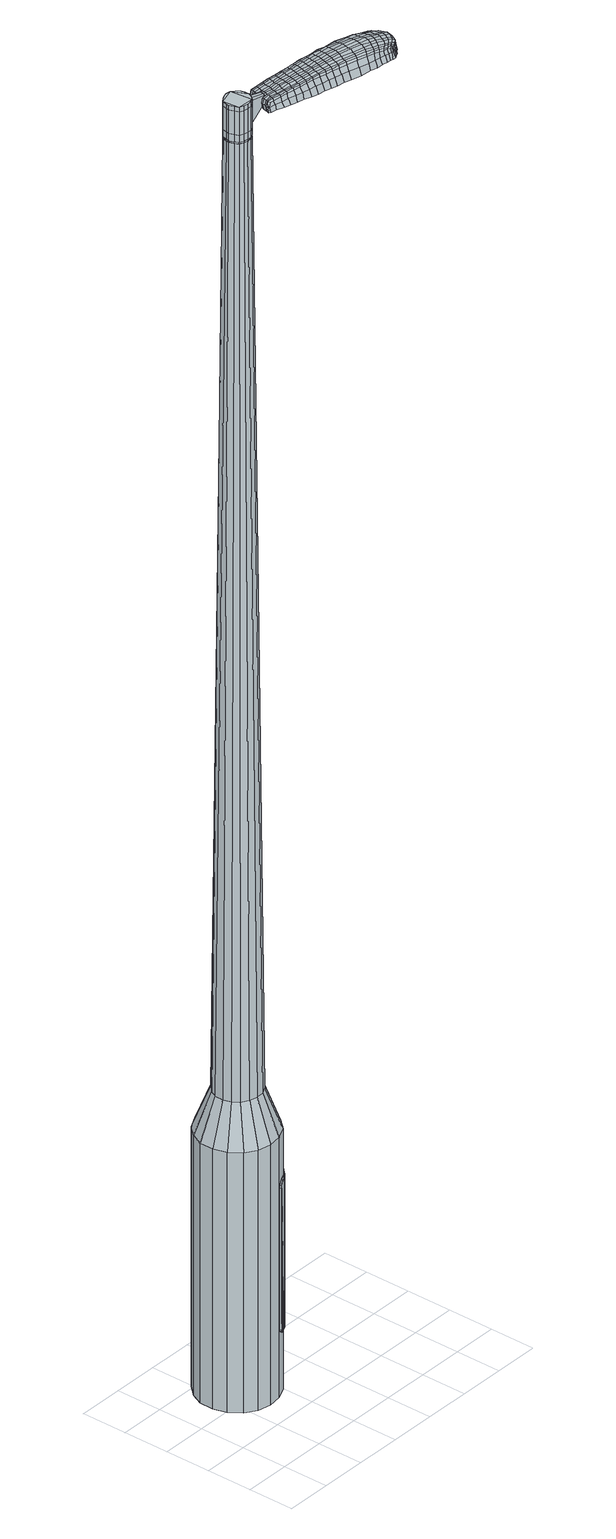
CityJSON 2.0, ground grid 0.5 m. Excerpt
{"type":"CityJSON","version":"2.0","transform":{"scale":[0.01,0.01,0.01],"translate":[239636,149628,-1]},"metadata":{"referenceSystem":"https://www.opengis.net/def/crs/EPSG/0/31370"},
"CityObjects":{
"object1":{"type":"GenericCityObject","attributes":{"cluster":910,"mean_distance_to_centroid":0.336,"new_centroid_x":239636.73,"new_centroid_y":149629.17,"mean_distance_to_camera":9.12,"H1":-7.57,"H2":-9.36,"Z_final":116.06,"cluster2":-1,"proj_x":239635.15,"proj_y":149635.89,"id_line":43029,"bearing_l":256.85,"distance":6.9,"orientation":"left","G_obj":346.85},"geometry":[{"type":"MultiSurface","lod":"2","boundaries":[[[0,1,2,3]],[[1,4,5,2]],[[4,6,7,5]],[[6,8,9,7]],[[8,10,11,9]],[[10,12,13,11]],[[12,14,15,13]],[[14,16,17,15]],[[16,18,19,17]],[[18,20,21,19]],[[20,22,23,21]],[[22,24,25,23]],[[24,26,27,25]],[[26,28,29,27]],[[28,30,31,29]],[[30,32,33,31]],[[32,34,35,33]],[[34,0,3,35]],[[36,37,38,39]],[[38,40,41,42]],[[41,43,42]],[[42,44,45,46]],[[45,47,46]],[[46,48,49,50]],[[49,51,50]],[[42,46,50,38]],[[50,52,39,38]],[[53,36,39]],[[2,5,7,35]],[[7,9,11,15]],[[11,13,15]],[[15,17,19,23]],[[19,21,23]],[[23,25,27,31]],[[27,29,31]],[[15,23,31,7]],[[31,33,35,7]],[[3,2,35]],[[1,0,54,55]],[[0,34,56,54]],[[34,32,57,56]],[[32,30,58,57]],[[30,28,59,58]],[[28,26,60,59]],[[26,24,61,60]],[[24,22,62,61]],[[22,20,63,62]],[[20,18,64,63]],[[18,16,65,64]],[[16,14,66,65]],[[14,12,67,66]],[[12,10,68,67]],[[10,8,69,68]],[[8,6,70,69]],[[6,4,71,70]],[[4,1,55,71]],[[55,54,72,73]],[[54,56,74,72]],[[56,57,75,74]],[[57,58,76,75]],[[58,59,77,76]],[[59,60,78,77]],[[60,61,79,78]],[[61,62,80,79]],[[62,63,81,80]],[[63,64,82,81]],[[64,65,83,82]],[[65,66,84,83]],[[66,67,85,84]],[[67,68,86,85]],[[68,69,87,86]],[[69,70,88,87]],[[70,71,89,88]],[[71,55,73,89]],[[90,91,92,93]],[[94,95,91,90]],[[96,97,95,94]],[[98,99,97,96]],[[100,101,99,98]],[[102,103,101,100]],[[79,104,103,102]],[[80,105,104,79]],[[106,107,105,80]],[[82,108,107,106]],[[109,110,108,82]],[[84,111,110,109]],[[112,113,111,84]],[[114,115,113,112]],[[87,116,115,114]],[[117,118,116,87]],[[119,120,118,117]],[[93,92,120,119]],[[121,122,123,124]],[[125,121,124,126]],[[127,125,126,128]],[[129,127,128,130]],[[131,129,130,132]],[[133,131,132,134]],[[135,133,134,136]],[[137,135,136,138]],[[139,137,138,140]],[[141,139,140,142]],[[143,141,142,144]],[[145,143,144,146]],[[147,145,146,148]],[[149,147,148,150]],[[151,149,150,152]],[[153,151,152,154]],[[73,72,90,93]],[[72,74,94,90]],[[74,75,96,94]],[[75,76,98,96]],[[76,77,100,98]],[[77,78,102,100]],[[78,79,102]],[[81,106,80]],[[81,82,106]],[[83,109,82]],[[83,84,109]],[[85,112,84]],[[85,86,114,112]],[[86,87,114]],[[88,117,87]],[[88,89,119,117]],[[89,73,93,119]],[[155,156,92,91]],[[156,157,120,92]],[[157,158,118,120]],[[158,116,118]],[[159,115,116]],[[159,160,113,115]],[[160,111,113]],[[161,110,111]],[[161,108,110]],[[162,107,108]],[[162,105,107]],[[163,103,104]],[[163,164,101,103]],[[164,165,99,101]],[[165,166,97,99]],[[166,167,95,97]],[[167,155,91,95]],[[39,52,153,168]],[[156,155,169,154]],[[53,39,168,122]],[[155,167,123,169]],[[36,53,122,121]],[[167,166,124,123]],[[37,36,121,125]],[[166,165,126,124]],[[38,37,125,127]],[[165,164,128,126]],[[40,38,127,129]],[[164,163,130,128]],[[41,40,129,131]],[[163,104,132,130]],[[43,41,131,133]],[[104,105,134,132]],[[42,43,133,135]],[[105,162,136,134]],[[44,42,135,137]],[[162,108,138,136]],[[45,44,137,139]],[[108,161,140,138]],[[47,45,139,141]],[[161,111,142,140]],[[46,47,141,143]],[[111,160,144,142]],[[48,46,143,145]],[[160,159,146,144]],[[49,48,145,147]],[[159,116,148,146]],[[51,49,147,149]],[[116,158,150,148]],[[50,51,149,151]],[[158,157,152,150]],[[52,50,151,153]],[[157,156,154,152]],[[153,154,170,171]],[[154,169,172,170]],[[169,123,173,172]],[[123,122,174,173]],[[122,168,175,174]],[[168,153,171,175]],[[176,177,178,179]],[[180,176,179,181]],[[176,180,182,183]],[[177,176,183,184]],[[185,186,187,188]],[[189,185,188,190]],[[185,189,191,192]],[[186,185,192,193]],[[194,195,196,197]],[[198,194,197,199]],[[194,198,200,201]],[[195,194,201,202]],[[203,204,205,206]],[[207,203,206,208]],[[203,207,209,210]],[[204,203,210,211]],[[212,213,214,215]],[[216,212,215,217]],[[212,216,218,219]],[[213,212,219,220]],[[221,222,223,224]],[[225,221,224,226]],[[221,225,227,228]],[[222,221,228,229]],[[230,231,232,233]],[[222,230,233,223]],[[230,222,229,234]],[[231,230,234,235]],[[236,237,238,239]],[[231,236,239,232]],[[236,231,235,240]],[[237,236,240,241]],[[242,180,181,243]],[[237,242,243,238]],[[242,237,241,244]],[[180,242,244,182]],[[245,246,247,248]],[[249,245,248,250]],[[245,249,251,252]],[[246,245,252,253]],[[254,255,256,257]],[[246,254,257,247]],[[254,246,253,258]],[[255,254,258,259]],[[260,261,262,263]],[[255,260,263,256]],[[260,255,259,264]],[[261,260,264,265]],[[266,267,268,269]],[[261,266,269,262]],[[266,261,265,270]],[[267,266,270,271]],[[272,177,184,273]],[[267,272,273,268]],[[272,267,271,274]],[[177,272,274,178]],[[275,276,277,278]],[[279,275,278,280]],[[275,279,281,282]],[[276,275,282,283]],[[284,285,286,287]],[[276,284,287,277]],[[284,276,283,288]],[[285,284,288,289]],[[290,291,292,293]],[[285,290,293,286]],[[290,285,289,294]],[[291,290,294,295]],[[296,189,190,297]],[[291,296,297,292]],[[296,291,295,298]],[[189,296,298,191]],[[299,300,301,302]],[[303,299,302,304]],[[299,303,305,306]],[[300,299,306,307]],[[308,309,310,311]],[[300,308,311,301]],[[308,300,307,312]],[[309,308,312,313]],[[314,315,316,317]],[[309,314,317,310]],[[314,309,313,318]],[[315,314,318,319]],[[320,321,322,323]],[[315,320,323,316]],[[320,315,319,324]],[[321,320,324,325]],[[326,186,193,327]],[[321,326,327,322]],[[326,321,325,328]],[[186,326,328,187]],[[329,215,214,330]],[[331,329,330,332]],[[329,331,333,334]],[[215,329,334,217]],[[335,331,332,336]],[[337,335,336,338]],[[335,337,339,340]],[[331,335,340,333]],[[341,337,338,342]],[[343,341,342,344]],[[341,343,345,346]],[[337,341,346,339]],[[347,343,344,348]],[[349,347,348,350]],[[347,349,351,352]],[[343,347,352,345]],[[353,349,350,354]],[[204,353,354,205]],[[353,204,211,355]],[[349,353,355,351]],[[356,357,202,201]],[[358,356,201,200]],[[356,358,359,360]],[[357,356,360,361]],[[362,363,361,360]],[[364,362,360,359]],[[362,364,365,366]],[[363,362,366,367]],[[368,369,367,366]],[[370,368,366,365]],[[368,370,371,372]],[[369,368,372,373]],[[374,375,373,372]],[[376,374,372,371]],[[374,376,209,207]],[[375,374,207,208]],[[377,378,379,380]],[[279,377,380,281]],[[377,279,280,381]],[[378,377,381,382]],[[383,198,199,384]],[[378,383,384,379]],[[383,378,382,385]],[[198,383,385,200]],[[386,387,388,389]],[[225,386,389,227]],[[386,225,226,390]],[[387,386,390,391]],[[392,393,394,395]],[[387,392,395,388]],[[392,387,391,396]],[[393,392,396,397]],[[398,195,202,399]],[[393,398,399,394]],[[398,393,397,400]],[[195,398,400,196]],[[401,402,403,404]],[[183,401,404,184]],[[401,183,182,405]],[[402,401,405,406]],[[407,408,409,410]],[[402,407,410,403]],[[407,402,406,411]],[[408,407,411,412]],[[413,206,205,414]],[[408,413,414,409]],[[413,408,412,415]],[[206,413,415,208]],[[416,417,418,419]],[[188,416,419,190]],[[416,188,187,420]],[[417,416,420,421]],[[422,210,209,423]],[[417,422,423,418]],[[422,417,421,424]],[[210,422,424,211]],[[425,426,427,428]],[[303,425,428,305]],[[425,303,304,429]],[[426,425,429,430]],[[431,216,217,432]],[[426,431,432,427]],[[431,426,430,433]],[[216,431,433,218]],[[434,435,436,437]],[[249,434,437,251]],[[434,249,250,438]],[[435,434,438,439]],[[440,441,442,443]],[[435,440,443,436]],[[440,435,439,444]],[[441,440,444,445]],[[446,213,220,447]],[[441,446,447,442]],[[446,441,445,448]],[[213,446,448,214]],[[449,450,439,438]],[[248,449,438,250]],[[449,248,247,451]],[[450,449,451,452]],[[453,454,445,444]],[[450,453,444,439]],[[453,450,452,455]],[[454,453,455,456]],[[457,330,214,448]],[[454,457,448,445]],[[457,454,456,458]],[[330,457,458,332]],[[459,460,461,462]],[[306,459,462,307]],[[459,306,305,428]],[[460,459,428,427]],[[463,334,333,464]],[[460,463,464,461]],[[463,460,427,432]],[[334,463,432,217]],[[465,466,452,451]],[[257,465,451,247]],[[465,257,256,467]],[[466,465,467,468]],[[469,470,456,455]],[[466,469,455,452]],[[469,466,468,471]],[[470,469,471,472]],[[473,336,332,458]],[[470,473,458,456]],[[473,470,472,474]],[[336,473,474,338]],[[475,476,477,478]],[[312,475,478,313]],[[475,312,307,462]],[[476,475,462,461]],[[479,340,339,480]],[[476,479,480,477]],[[479,476,461,464]],[[340,479,464,333]],[[481,482,468,467]],[[263,481,467,256]],[[481,263,262,483]],[[482,481,483,484]],[[485,486,472,471]],[[482,485,471,468]],[[485,482,484,487]],[[486,485,487,488]],[[489,342,338,474]],[[486,489,474,472]],[[489,486,488,490]],[[342,489,490,344]],[[491,492,493,494]],[[318,491,494,319]],[[491,318,313,478]],[[492,491,478,477]],[[495,346,345,496]],[[492,495,496,493]],[[495,492,477,480]],[[346,495,480,339]],[[497,498,484,483]],[[269,497,483,262]],[[497,269,268,499]],[[498,497,499,500]],[[501,502,488,487]],[[498,501,487,484]],[[501,498,500,503]],[[502,501,503,504]],[[505,348,344,490]],[[502,505,490,488]],[[505,502,504,506]],[[348,505,506,350]],[[507,508,509,510]],[[324,507,510,325]],[[507,324,319,494]],[[508,507,494,493]],[[511,352,351,512]],[[508,511,512,509]],[[511,508,493,496]],[[352,511,496,345]],[[513,514,500,499]],[[273,513,499,268]],[[513,273,184,404]],[[514,513,404,403]],[[515,516,504,503]],[[514,515,503,500]],[[515,514,403,410]],[[516,515,410,409]],[[517,354,350,506]],[[516,517,506,504]],[[517,516,409,414]],[[354,517,414,205]],[[518,519,421,420]],[[328,518,420,187]],[[518,328,325,510]],[[519,518,510,509]],[[520,355,211,424]],[[519,520,424,421]],[[520,519,509,512]],[[355,520,512,351]],[[521,522,382,381]],[[278,521,381,280]],[[521,278,277,523]],[[522,521,523,524]],[[525,358,200,385]],[[522,525,385,382]],[[525,522,524,526]],[[358,525,526,359]],[[527,528,529,530]],[[228,527,530,229]],[[527,228,227,389]],[[528,527,389,388]],[[531,532,533,534]],[[528,531,534,529]],[[531,528,388,395]],[[532,531,395,394]],[[535,357,361,536]],[[532,535,536,533]],[[535,532,394,399]],[[357,535,399,202]],[[537,538,524,523]],[[287,537,523,277]],[[537,287,286,539]],[[538,537,539,540]],[[541,364,359,526]],[[538,541,526,524]],[[541,538,540,542]],[[364,541,542,365]],[[543,544,545,546]],[[234,543,546,235]],[[543,234,229,530]],[[544,543,530,529]],[[547,548,549,550]],[[544,547,550,545]],[[547,544,529,534]],[[548,547,534,533]],[[551,363,367,552]],[[548,551,552,549]],[[551,548,533,536]],[[363,551,536,361]],[[553,554,540,539]],[[293,553,539,286]],[[553,293,292,555]],[[554,553,555,556]],[[557,370,365,542]],[[554,557,542,540]],[[557,554,556,558]],[[370,557,558,371]],[[559,560,561,562]],[[240,559,562,241]],[[559,240,235,546]],[[560,559,546,545]],[[563,564,565,566]],[[560,563,566,561]],[[563,560,545,550]],[[564,563,550,549]],[[567,369,373,568]],[[564,567,568,565]],[[567,564,549,552]],[[369,567,552,367]],[[569,570,556,555]],[[297,569,555,292]],[[569,297,190,419]],[[570,569,419,418]],[[571,376,371,558]],[[570,571,558,556]],[[571,570,418,423]],[[376,571,423,209]],[[572,573,406,405]],[[244,572,405,182]],[[572,244,241,562]],[[573,572,562,561]],[[574,575,412,411]],[[573,574,411,406]],[[574,573,561,566]],[[575,574,566,565]],[[576,375,208,415]],[[575,576,415,412]],[[576,575,565,568]],[[375,576,568,373]],[[577,578,579,580]],[[580,579,581,582]],[[583,581,579,584]],[[584,579,578,585]],[[586,587,588,589]],[[589,588,590,591]],[[592,590,588,593]],[[593,588,587,594]],[[595,596,597,598]],[[598,597,599,600]],[[601,599,597,602]],[[602,597,596,603]],[[604,605,606,607]],[[607,606,608,609]],[[610,608,606,611]],[[611,606,605,612]],[[613,614,615,616]],[[616,615,617,618]],[[619,617,615,620]],[[620,615,614,621]],[[622,623,624,625]],[[625,624,626,627]],[[628,626,624,629]],[[629,624,623,630]],[[631,632,633,634]],[[634,633,623,622]],[[630,623,633,635]],[[635,633,632,636]],[[637,638,639,640]],[[640,639,632,631]],[[636,632,639,641]],[[641,639,638,642]],[[582,581,643,644]],[[644,643,638,637]],[[642,638,643,645]],[[645,643,581,583]],[[646,647,648,649]],[[649,648,650,651]],[[652,650,648,653]],[[653,648,647,654]],[[655,656,657,658]],[[658,657,647,646]],[[654,647,657,659]],[[659,657,656,660]],[[661,662,663,664]],[[664,663,656,655]],[[660,656,663,665]],[[665,663,662,666]],[[667,668,669,670]],[[670,669,662,661]],[[666,662,669,671]],[[671,669,668,672]],[[585,578,673,674]],[[674,673,668,667]],[[672,668,673,675]],[[675,673,578,577]],[[676,677,678,679]],[[679,678,680,681]],[[682,680,678,683]],[[683,678,677,684]],[[685,686,687,688]],[[688,687,677,676]],[[684,677,687,689]],[[689,687,686,690]],[[691,692,693,694]],[[694,693,686,685]],[[690,686,693,695]],[[695,693,692,696]],[[591,590,697,698]],[[698,697,692,691]],[[696,692,697,699]],[[699,697,590,592]],[[700,701,702,703]],[[703,702,704,705]],[[706,704,702,707]],[[707,702,701,708]],[[709,710,711,712]],[[712,711,701,700]],[[708,701,711,713]],[[713,711,710,714]],[[715,716,717,718]],[[718,717,710,709]],[[714,710,717,719]],[[719,717,716,720]],[[721,722,723,724]],[[724,723,716,715]],[[720,716,723,725]],[[725,723,722,726]],[[594,587,727,728]],[[728,727,722,721]],[[726,722,727,729]],[[729,727,587,586]],[[613,616,730,731]],[[731,730,732,733]],[[734,732,730,735]],[[735,730,616,618]],[[733,732,736,737]],[[737,736,738,739]],[[740,738,736,741]],[[741,736,732,734]],[[739,738,742,743]],[[743,742,744,745]],[[746,744,742,747]],[[747,742,738,740]],[[745,744,748,749]],[[749,748,750,751]],[[752,750,748,753]],[[753,748,744,746]],[[751,750,754,755]],[[755,754,605,604]],[[612,605,754,756]],[[756,754,750,752]],[[603,757,758,602]],[[602,758,759,601]],[[760,759,758,761]],[[761,758,757,762]],[[762,763,764,761]],[[761,764,765,760]],[[766,765,764,767]],[[767,764,763,768]],[[768,769,770,767]],[[767,770,771,766]],[[772,771,770,773]],[[773,770,769,774]],[[774,775,776,773]],[[773,776,777,772]],[[610,777,776,608]],[[608,776,775,609]],[[778,779,780,781]],[[781,780,680,682]],[[681,680,780,782]],[[782,780,779,783]],[[600,599,784,785]],[[785,784,779,778]],[[783,779,784,786]],[[786,784,599,601]],[[787,788,789,790]],[[790,789,626,628]],[[627,626,789,791]],[[791,789,788,792]],[[793,794,795,796]],[[796,795,788,787]],[[792,788,795,797]],[[797,795,794,798]],[[603,596,799,800]],[[800,799,794,793]],[[798,794,799,801]],[[801,799,596,595]],[[802,803,804,805]],[[805,804,584,585]],[[583,584,804,806]],[[806,804,803,807]],[[808,809,810,811]],[[811,810,803,802]],[[807,803,810,812]],[[812,810,809,813]],[[604,607,814,815]],[[815,814,809,808]],[[813,809,814,816]],[[816,814,607,609]],[[817,818,819,820]],[[820,819,589,591]],[[586,589,819,821]],[[821,819,818,822]],[[610,611,823,824]],[[824,823,818,817]],[[822,818,823,825]],[[825,823,611,612]],[[826,827,828,829]],[[829,828,704,706]],[[705,704,828,830]],[[830,828,827,831]],[[618,617,832,833]],[[833,832,827,826]],[[831,827,832,834]],[[834,832,617,619]],[[835,836,837]],[[837,836,650,652]],[[651,650,836,838]],[[838,836,839]],[[840,841,842,843]],[[843,842,836,835]],[[839,836,842,844]],[[844,842,841,845]],[[621,614,846,847]],[[847,846,841,840]],[[845,841,846,848]],[[848,846,614,613]],[[839,849,850,838]],[[838,850,649,651]],[[646,649,850,851]],[[851,850,849,852]],[[845,853,854,844]],[[844,854,849,839]],[[852,849,854,855]],[[855,854,853,856]],[[613,731,857,848]],[[848,857,853,845]],[[856,853,857,858]],[[858,857,731,733]],[[859,860,861,862]],[[862,861,707,708]],[[706,707,861,829]],[[829,861,860,826]],[[734,735,863,864]],[[864,863,860,859]],[[826,860,863,833]],[[833,863,735,618]],[[852,865,866,851]],[[851,866,658,646]],[[655,658,866,867]],[[867,866,865,868]],[[856,869,870,855]],[[855,870,865,852]],[[868,865,870,871]],[[871,870,869,872]],[[733,737,873,858]],[[858,873,869,856]],[[872,869,873,874]],[[874,873,737,739]],[[875,876,877,878]],[[878,877,713,714]],[[708,713,877,862]],[[862,877,876,859]],[[740,741,879,880]],[[880,879,876,875]],[[859,876,879,864]],[[864,879,741,734]],[[868,881,882,867]],[[867,882,664,655]],[[661,664,882,883]],[[883,882,881,884]],[[872,885,886,871]],[[871,886,881,868]],[[884,881,886,887]],[[887,886,885,888]],[[739,743,889,874]],[[874,889,885,872]],[[888,885,889,890]],[[890,889,743,745]],[[891,892,893,894]],[[894,893,719,720]],[[714,719,893,878]],[[878,893,892,875]],[[746,747,895,896]],[[896,895,892,891]],[[875,892,895,880]],[[880,895,747,740]],[[884,897,898,883]],[[883,898,670,661]],[[667,670,898,899]],[[899,898,897,900]],[[888,901,902,887]],[[887,902,897,884]],[[900,897,902,903]],[[903,902,901,904]],[[745,749,905,890]],[[890,905,901,888]],[[904,901,905,906]],[[906,905,749,751]],[[907,908,909,910]],[[910,909,725,726]],[[720,725,909,894]],[[894,909,908,891]],[[752,753,911,912]],[[912,911,908,907]],[[891,908,911,896]],[[896,911,753,746]],[[900,913,914,899]],[[899,914,674,667]],[[585,674,914,805]],[[805,914,913,802]],[[904,915,916,903]],[[903,916,913,900]],[[802,913,916,811]],[[811,916,915,808]],[[751,755,917,906]],[[906,917,915,904]],[[808,915,917,815]],[[815,917,755,604]],[[822,918,919,821]],[[821,919,729,586]],[[726,729,919,910]],[[910,919,918,907]],[[612,756,920,825]],[[825,920,918,822]],[[907,918,920,912]],[[912,920,756,752]],[[783,921,922,782]],[[782,922,679,681]],[[676,679,922,923]],[[923,922,921,924]],[[601,759,925,786]],[[786,925,921,783]],[[924,921,925,926]],[[926,925,759,760]],[[927,928,929,930]],[[930,929,629,630]],[[628,629,929,790]],[[790,929,928,787]],[[931,932,933,934]],[[934,933,928,927]],[[787,928,933,796]],[[796,933,932,793]],[[762,757,935,936]],[[936,935,932,931]],[[793,932,935,800]],[[800,935,757,603]],[[924,937,938,923]],[[923,938,688,676]],[[685,688,938,939]],[[939,938,937,940]],[[760,765,941,926]],[[926,941,937,924]],[[940,937,941,942]],[[942,941,765,766]],[[943,944,945,946]],[[946,945,635,636]],[[630,635,945,930]],[[930,945,944,927]],[[947,948,949,950]],[[950,949,944,943]],[[927,944,949,934]],[[934,949,948,931]],[[768,763,951,952]],[[952,951,948,947]],[[931,948,951,936]],[[936,951,763,762]],[[940,953,954,939]],[[939,954,694,685]],[[691,694,954,955]],[[955,954,953,956]],[[766,771,957,942]],[[942,957,953,940]],[[956,953,957,958]],[[958,957,771,772]],[[959,960,961,962]],[[962,961,641,642]],[[636,641,961,946]],[[946,961,960,943]],[[963,964,965,966]],[[966,965,960,959]],[[943,960,965,950]],[[950,965,964,947]],[[774,769,967,968]],[[968,967,964,963]],[[947,964,967,952]],[[952,967,769,768]],[[956,969,970,955]],[[955,970,698,691]],[[591,698,970,820]],[[820,970,969,817]],[[772,777,971,958]],[[958,971,969,956]],[[817,969,971,824]],[[824,971,777,610]],[[807,972,973,806]],[[806,973,645,583]],[[642,645,973,962]],[[962,973,972,959]],[[813,974,975,812]],[[812,975,972,807]],[[959,972,975,966]],[[966,975,974,963]],[[609,775,976,816]],[[816,976,974,813]],[[963,974,976,968]],[[968,976,775,774]],[[577,580,179,178]],[[580,582,181,179]],[[592,593,192,191]],[[593,594,193,192]],[[595,598,197,196]],[[598,600,199,197]],[[619,620,219,218]],[[620,621,220,219]],[[622,625,224,223]],[[625,627,226,224]],[[631,634,233,232]],[[634,622,223,233]],[[637,640,239,238]],[[640,631,232,239]],[[582,644,243,181]],[[644,637,238,243]],[[652,653,252,251]],[[653,654,253,252]],[[654,659,258,253]],[[659,660,259,258]],[[660,665,264,259]],[[665,666,265,264]],[[666,671,270,265]],[[671,672,271,270]],[[672,675,274,271]],[[675,577,178,274]],[[682,683,282,281]],[[683,684,283,282]],[[684,689,288,283]],[[689,690,289,288]],[[690,695,294,289]],[[695,696,295,294]],[[696,699,298,295]],[[699,592,191,298]],[[700,703,302,301]],[[703,705,304,302]],[[709,712,311,310]],[[712,700,301,311]],[[715,718,317,316]],[[718,709,310,317]],[[721,724,323,322]],[[724,715,316,323]],[[594,728,327,193]],[[728,721,322,327]],[[778,781,380,379]],[[781,682,281,380]],[[600,785,384,199]],[[785,778,379,384]],[[627,791,390,226]],[[791,792,391,390]],[[792,797,396,391]],[[797,798,397,396]],[[798,801,400,397]],[[801,595,196,400]],[[705,830,429,304]],[[830,831,430,429]],[[831,834,433,430]],[[834,619,218,433]],[[835,837,437,436]],[[837,652,251,437]],[[840,843,443,442]],[[843,835,436,443]],[[621,847,447,220]],[[847,840,442,447]],[[977,978,979,980]],[[981,982,980,979]],[[983,984,985,986]],[[987,988,989,990]],[[978,991,992,979]],[[993,981,979,992]],[[994,983,986,995]],[[996,997,988,987]],[[991,998,999,992]],[[999,1000,993,992]],[[1001,994,995,1002]],[[1003,997,996,1004]],[[998,1005,1006,999]],[[1006,1007,1000,999]],[[1008,1001,1002,1009]],[[1010,1003,1004,1011]],[[1012,1013,1014,1015]],[[1016,1017,1013,1012]],[[1016,1018,1019,1017]],[[1018,1020,1021,1019]],[[1022,1023,1024,1025]],[[1026,1027,1023,1022]],[[1028,1029,1027,1026]],[[1030,1031,1029,1028]],[[1025,1014,1013,1022]],[[1022,1013,1017,1026]],[[1017,1019,1028,1026]],[[1019,1021,1030,1028]],[[986,985,982,981]],[[995,986,981,993]],[[1000,1002,995,993]],[[1007,1009,1002,1000]],[[987,990,984,983]],[[996,987,983,994]],[[1004,996,994,1001]],[[1011,1004,1001,1008]],[[988,1012,1015,989]],[[997,1016,1012,988]],[[1018,1016,997,1003]],[[1020,1018,1003,1010]],[[1032,1033,1034,1035]],[[1034,1036,1037,1038]],[[1034,1038,1039,1040]],[[1034,1040,1035]],[[1041,1032,1035,1042]],[[1043,1042,1035,1044]],[[1045,1044,1035]],[[1046,1034,1033,1047]],[[1048,1046,1047,1049]],[[1050,1048,1049,1051]],[[1052,1050,1051,1053]],[[1054,1052,1053,1055]],[[1055,1056,1057,1058]],[[1055,1058,1059,1060]],[[1055,1060,1061,1062]],[[1061,1063,1064,1065]],[[1061,1065,1066,1067]],[[1061,1067,1062]],[[1055,1062,1054]],[[1068,1069,1033,1032]],[[1070,1071,1036,1034]],[[1072,1073,1045,1035]],[[1069,1074,1047,1033]],[[1075,1070,1034,1046]],[[1074,1076,1049,1047]],[[1077,1075,1046,1048]],[[1076,1078,1051,1049]],[[1079,1077,1048,1050]],[[1078,1080,1053,1051]],[[1081,1079,1050,1052]],[[1080,1082,1055,1053]],[[1083,1081,1052,1054]],[[1082,1084,1056,1055]],[[1085,1086,1063,1061]],[[1087,1083,1054,1062]],[[1057,1056,1084,1088]],[[1058,1057,1088,1089]],[[1059,1058,1089,1090]],[[1060,1059,1090,1091]],[[1061,1060,1091,1085]],[[1092,1068,1032,1041]],[[1093,1092,1041,1042]],[[1094,1093,1042,1043]],[[1095,1094,1043,1044]],[[1073,1095,1044,1045]],[[1037,1036,1071,1096]],[[1064,1063,1086,1097]],[[1038,1037,1096,1098]],[[1039,1038,1098,1099]],[[1040,1039,1099,1100]],[[1035,1040,1100,1072]],[[1065,1064,1097,1101]],[[1066,1065,1101,1102]],[[1067,1066,1102,1103]],[[1062,1067,1103,1087]]]}]}
},
"vertices":[
[116,109,384],[110,95,384],[110,95,96],[116,109,96],[100,84,384],[100,84,96],[87,78,384],[87,78,96],[72,76,384],[72,76,96],[58,79,384],[58,79,96],[46,87,384],[46,87,96],[37,99,384],[37,99,96],[33,113,384],[33,113,96],[33,128,384],[33,128,96],[39,141,384],[39,141,96],[49,152,384],[49,152,96],[62,159,384],[62,159,96],[77,161,384],[77,161,96],[91,157,384],[91,157,96],[104,149,384],[104,149,96],[112,137,384],[112,137,96],[117,123,384],[117,123,96],[87,124,1524],[84,128,1524],[80,131,1524],[88,115,1524],[75,132,1524],[71,131,1524],[63,126,1524],[67,129,1524],[62,121,1524],[61,117,1524],[65,108,1524],[63,112,1524],[69,106,1524],[74,105,1524],[83,107,1524],[79,105,1524],[86,111,1524],[88,120,1524],[99,113,429],[96,104,429],[100,121,429],[97,130,429],[92,137,429],[85,141,429],[76,143,429],[67,142,429],[60,138,429],[54,132,429],[50,124,429],[50,115,429],[52,107,429],[57,100,429],[65,95,429],[73,93,429],[82,94,429],[90,98,429],[88,115,1483],[86,111,1483],[88,120,1483],[87,124,1483],[84,128,1483],[80,131,1483],[75,132,1483],[71,131,1483],[67,129,1483],[63,126,1483],[62,121,1483],[61,117,1483],[63,112,1483],[65,108,1483],[69,106,1483],[74,105,1483],[79,105,1483],[83,107,1483],[87,115,1483],[87,115,1485],[85,111,1485],[85,111,1483],[87,120,1483],[87,120,1485],[86,124,1483],[86,124,1485],[83,128,1483],[83,128,1485],[80,130,1483],[80,130,1485],[75,131,1483],[75,131,1485],[71,131,1485],[67,129,1485],[64,125,1483],[64,125,1485],[62,121,1485],[62,117,1483],[62,117,1485],[63,112,1485],[66,109,1483],[66,109,1485],[70,106,1483],[70,106,1485],[74,105,1485],[78,106,1483],[78,106,1485],[82,108,1483],[82,108,1485],[87,124,1519],[88,120,1519],[88,120,1493],[87,124,1493],[84,128,1519],[84,128,1493],[80,131,1519],[80,131,1493],[75,132,1519],[75,132,1493],[71,131,1519],[71,131,1493],[67,129,1519],[67,129,1493],[63,126,1519],[63,126,1493],[62,121,1519],[62,121,1493],[61,117,1519],[61,117,1493],[63,112,1519],[63,112,1493],[65,108,1519],[65,108,1493],[69,106,1519],[69,106,1493],[74,105,1519],[74,105,1493],[79,105,1519],[79,105,1493],[83,107,1519],[83,107,1493],[86,111,1519],[86,111,1493],[88,115,1485],[86,111,1485],[83,107,1485],[79,105,1485],[69,106,1485],[65,108,1485],[61,117,1485],[63,126,1485],[75,132,1485],[80,131,1485],[84,128,1485],[87,124,1485],[88,120,1485],[88,115,1519],[88,115,1493],[105,108,1513],[105,108,1518],[106,111,1513],[107,114,1513],[107,114,1518],[106,111,1518],[174,75,1519],[167,77,1518],[168,75,1509],[175,73,1510],[182,73,1519],[183,71,1510],[181,75,1526],[173,77,1525],[166,79,1525],[183,113,1519],[176,114,1518],[174,113,1525],[181,111,1525],[191,111,1519],[190,110,1526],[193,112,1510],[184,114,1510],[177,115,1509],[250,79,1519],[249,75,1519],[250,75,1513],[251,79,1513],[250,83,1519],[251,83,1513],[248,83,1524],[248,79,1524],[248,76,1524],[178,96,1530],[171,97,1529],[170,94,1529],[177,92,1530],[187,93,1531],[186,90,1531],[188,97,1530],[179,99,1530],[172,101,1529],[99,114,1512],[99,111,1512],[100,111,1517],[100,113,1517],[100,117,1512],[101,116,1517],[101,117,1506],[100,114,1506],[99,111,1506],[232,63,1519],[228,63,1519],[229,62,1512],[232,61,1512],[234,63,1518],[235,61,1512],[234,64,1522],[232,64,1523],[228,65,1524],[224,64,1519],[218,65,1519],[219,63,1512],[224,62,1512],[223,65,1524],[218,66,1525],[212,66,1519],[204,67,1519],[205,66,1511],[213,64,1511],[212,67,1526],[204,69,1526],[193,70,1519],[194,68,1510],[193,72,1526],[103,96,1513],[110,94,1513],[110,95,1518],[102,97,1517],[97,98,1512],[99,98,1516],[98,97,1506],[103,95,1507],[111,92,1507],[117,92,1514],[124,89,1515],[124,91,1520],[117,93,1519],[118,90,1507],[125,88,1507],[132,87,1515],[139,85,1516],[138,87,1522],[131,89,1521],[132,86,1508],[140,83,1508],[146,83,1517],[153,81,1517],[152,83,1524],[145,85,1523],[147,81,1508],[154,79,1509],[160,79,1518],[159,81,1524],[161,77,1509],[240,98,1519],[237,99,1519],[237,98,1524],[240,96,1523],[243,96,1518],[242,96,1522],[244,97,1512],[242,99,1512],[239,100,1512],[233,100,1519],[227,102,1519],[226,101,1525],[232,99,1524],[234,101,1512],[229,103,1512],[222,104,1519],[214,106,1519],[213,104,1526],[221,102,1526],[223,105,1511],[215,107,1511],[203,108,1519],[201,107,1526],[204,109,1510],[110,125,1513],[117,124,1513],[118,125,1507],[111,126,1507],[104,126,1512],[105,127,1506],[105,125,1516],[109,124,1517],[116,123,1518],[125,123,1514],[132,122,1515],[133,123,1507],[126,124,1507],[124,122,1519],[131,120,1520],[139,120,1515],[147,119,1516],[148,120,1508],[141,121,1508],[138,119,1521],[146,118,1522],[154,118,1517],[161,116,1517],[163,118,1509],[156,119,1508],[153,117,1523],[160,115,1524],[169,115,1518],[170,116,1509],[167,114,1524],[106,112,1519],[105,110,1519],[113,110,1520],[112,108,1520],[114,113,1520],[106,115,1519],[120,109,1522],[120,106,1522],[127,107,1523],[127,104,1523],[128,110,1523],[121,112,1521],[135,105,1524],[134,103,1524],[142,104,1525],[141,101,1525],[143,107,1525],[135,109,1524],[149,102,1526],[148,99,1526],[156,100,1527],[156,97,1527],[157,104,1527],[150,105,1526],[164,99,1528],[163,96,1528],[164,102,1528],[246,80,1527],[245,76,1527],[246,84,1526],[241,85,1527],[241,81,1528],[240,77,1528],[235,82,1529],[234,79,1529],[235,86,1528],[228,88,1530],[228,84,1530],[227,80,1530],[221,86,1531],[220,82,1531],[221,90,1530],[212,92,1531],[212,88,1531],[211,84,1531],[199,91,1531],[198,87,1531],[200,95,1531],[245,95,1518],[246,92,1519],[247,93,1513],[246,96,1513],[243,94,1523],[245,92,1523],[248,88,1519],[249,88,1513],[247,88,1524],[236,63,1518],[239,65,1518],[238,65,1523],[235,64,1523],[237,62,1513],[240,63,1513],[242,66,1519],[245,69,1519],[244,69,1524],[241,67,1523],[243,66,1513],[246,68,1513],[247,72,1519],[246,72,1524],[248,72,1513],[173,78,1528],[174,80,1528],[167,82,1528],[166,80,1527],[182,76,1528],[182,78,1529],[175,83,1529],[175,86,1530],[168,88,1529],[168,85,1528],[183,81,1529],[184,84,1530],[176,89,1530],[169,91,1529],[185,87,1531],[181,110,1528],[180,107,1529],[189,106,1529],[189,108,1528],[174,111,1527],[173,109,1528],[180,104,1529],[188,102,1530],[172,105,1528],[102,125,1512],[102,123,1512],[103,123,1517],[103,125,1517],[103,126,1506],[103,124,1506],[101,120,1512],[102,120,1517],[102,120,1506],[96,99,1512],[96,101,1512],[97,100,1506],[96,98,1506],[97,100,1517],[98,101,1517],[97,103,1512],[97,106,1512],[98,105,1506],[97,102,1506],[98,103,1517],[99,106,1517],[98,108,1512],[99,108,1506],[99,108,1517],[102,98,1519],[103,100,1519],[110,96,1520],[110,98,1520],[103,102,1519],[104,105,1519],[110,100,1520],[111,103,1520],[104,107,1519],[112,105,1520],[108,123,1519],[108,121,1519],[115,120,1520],[116,122,1520],[107,118,1519],[114,117,1520],[117,94,1521],[117,96,1521],[124,92,1522],[124,94,1522],[118,98,1521],[118,101,1521],[125,96,1522],[126,99,1523],[119,104,1522],[126,102,1523],[123,121,1521],[123,119,1521],[130,117,1522],[130,119,1522],[122,115,1521],[129,114,1522],[131,90,1523],[132,92,1523],[138,88,1524],[139,90,1524],[132,94,1523],[133,97,1524],[139,92,1525],[140,95,1525],[133,100,1524],[141,98,1525],[138,118,1523],[137,116,1523],[144,114,1524],[145,116,1524],[136,112,1524],[144,111,1525],[145,86,1525],[146,88,1525],[152,84,1526],[153,86,1526],[146,91,1526],[147,93,1526],[153,89,1527],[154,92,1527],[148,96,1526],[155,95,1527],[152,115,1525],[152,113,1525],[159,112,1526],[159,114,1526],[151,109,1526],[158,108,1527],[159,82,1527],[160,84,1527],[161,87,1527],[161,90,1528],[162,93,1528],[167,112,1527],[166,110,1527],[165,106,1528],[241,95,1525],[242,93,1525],[237,96,1526],[239,94,1526],[244,89,1526],[240,90,1527],[233,65,1525],[235,66,1525],[232,67,1526],[229,65,1525],[238,68,1525],[241,70,1526],[237,71,1527],[234,68,1526],[243,73,1526],[239,74,1527],[232,98,1526],[233,95,1527],[227,99,1527],[227,97,1528],[235,91,1528],[228,93,1529],[224,66,1526],[226,67,1527],[220,69,1528],[219,67,1527],[229,69,1527],[231,72,1528],[224,74,1529],[222,71,1528],[233,75,1528],[226,77,1530],[221,101,1528],[221,99,1529],[213,103,1528],[213,101,1529],[221,95,1529],[213,96,1530],[212,68,1528],[214,70,1528],[206,72,1529],[204,70,1528],[215,72,1529],[217,75,1530],[209,77,1530],[207,74,1530],[219,78,1530],[210,81,1531],[201,106,1529],[201,103,1529],[201,99,1530],[193,73,1528],[194,75,1529],[195,77,1530],[196,80,1530],[198,84,1531],[168,77,1509],[167,79,1518],[174,77,1518],[175,75,1509],[182,75,1519],[183,73,1510],[182,76,1525],[174,79,1525],[167,81,1525],[174,111,1525],[175,112,1518],[182,111,1518],[181,109,1525],[191,109,1519],[189,108,1525],[192,110,1510],[184,112,1509],[177,113,1509],[248,76,1513],[247,76,1519],[248,79,1519],[249,79,1513],[248,83,1519],[249,83,1513],[246,83,1524],[246,79,1524],[246,76,1524],[170,94,1528],[171,97,1528],[178,95,1529],[177,92,1529],[187,93,1529],[186,90,1529],[188,97,1529],[179,99,1529],[172,100,1528],[102,110,1516],[101,111,1512],[101,113,1512],[102,113,1516],[102,116,1512],[103,116,1516],[103,116,1506],[102,113,1506],[102,110,1506],[229,64,1512],[228,65,1519],[231,65,1518],[232,63,1512],[234,65,1518],[234,63,1512],[233,66,1522],[231,66,1523],[228,67,1523],[219,65,1512],[218,67,1519],[224,66,1519],[224,64,1512],[224,67,1524],[218,68,1525],[206,68,1511],[205,69,1519],[212,68,1519],[213,66,1511],[212,69,1525],[204,71,1526],[194,72,1519],[195,70,1510],[193,74,1526],[110,97,1518],[111,96,1513],[103,98,1513],[103,99,1517],[99,99,1512],[100,100,1515],[99,98,1506],[104,97,1506],[111,94,1507],[125,93,1520],[125,91,1514],[118,93,1514],[117,95,1519],[119,92,1507],[126,90,1507],[139,89,1522],[139,87,1516],[132,89,1515],[132,91,1521],[133,88,1508],[140,85,1508],[153,84,1523],[153,83,1517],[146,85,1516],[146,87,1522],[147,83,1508],[154,81,1508],[160,81,1517],[160,82,1524],[161,79,1509],[236,96,1523],[237,97,1519],[240,96,1518],[239,95,1523],[241,95,1518],[241,94,1522],[243,96,1512],[241,97,1512],[238,98,1512],[226,99,1525],[227,100,1519],[232,98,1519],[231,97,1524],[233,99,1512],[228,101,1512],[212,103,1526],[213,104,1519],[221,102,1519],[220,101,1525],[222,103,1511],[215,105,1511],[202,106,1519],[201,105,1526],[204,107,1510],[118,123,1507],[117,122,1513],[110,123,1513],[111,124,1506],[105,124,1512],[106,125,1506],[105,123,1515],[109,123,1517],[116,121,1518],[133,121,1507],[132,120,1514],[124,121,1514],[126,122,1507],[123,120,1519],[131,119,1520],[148,118,1508],[147,117,1516],[139,118,1515],[141,119,1508],[138,117,1521],[145,116,1522],[163,116,1508],[161,114,1517],[154,116,1516],[155,117,1508],[153,115,1522],[160,113,1523],[168,113,1517],[170,114,1509],[167,112,1524],[107,112,1518],[106,109,1518],[113,110,1519],[113,108,1519],[114,113,1519],[107,115,1518],[121,109,1520],[120,106,1520],[128,107,1521],[127,104,1521],[129,110,1521],[121,111,1520],[135,105,1523],[135,103,1523],[142,104,1524],[142,101,1524],[143,107,1524],[136,108,1523],[150,102,1525],[149,99,1525],[157,100,1526],[156,97,1526],[158,103,1526],[150,105,1525],[164,99,1527],[163,96,1527],[165,102,1527],[243,77,1526],[244,80,1526],[244,84,1525],[240,85,1526],[240,81,1526],[240,78,1526],[233,79,1528],[234,82,1528],[234,86,1527],[228,88,1528],[227,84,1529],[226,81,1529],[220,82,1530],[220,86,1530],[221,89,1529],[212,91,1530],[212,88,1530],[211,84,1530],[199,87,1530],[199,90,1530],[200,94,1530],[245,92,1513],[244,91,1518],[243,94,1518],[244,95,1512],[241,93,1523],[243,91,1523],[246,87,1519],[247,88,1513],[245,87,1523],[237,67,1523],[238,66,1518],[235,65,1518],[235,66,1523],[236,64,1512],[238,65,1512],[242,71,1523],[243,70,1519],[241,68,1519],[239,69,1523],[241,67,1513],[244,70,1513],[246,73,1519],[244,73,1524],[246,73,1513],[167,83,1527],[174,81,1527],[174,80,1527],[167,81,1526],[182,77,1527],[183,79,1528],[169,88,1528],[176,86,1528],[175,83,1528],[168,85,1527],[183,81,1528],[184,84,1529],[177,89,1529],[170,91,1528],[185,87,1529],[189,105,1528],[180,107,1527],[181,108,1527],[189,107,1527],[174,110,1526],[173,108,1527],[180,103,1528],[188,101,1528],[173,104,1527],[105,122,1516],[104,123,1512],[104,124,1512],[105,123,1516],[105,125,1506],[105,123,1506],[103,120,1512],[104,119,1516],[104,120,1506],[99,100,1506],[98,100,1512],[99,99,1506],[99,100,1516],[99,101,1516],[100,105,1506],[100,105,1512],[99,103,1512],[100,102,1506],[100,103,1516],[101,105,1516],[100,108,1512],[101,108,1506],[101,108,1516],[104,100,1518],[103,99,1518],[110,97,1519],[111,98,1519],[105,105,1518],[104,102,1518],[111,100,1519],[112,103,1519],[105,107,1518],[112,105,1519],[116,120,1519],[109,121,1518],[109,122,1518],[116,121,1519],[108,118,1518],[115,117,1519],[118,96,1520],[118,95,1520],[125,93,1521],[125,94,1521],[119,101,1520],[118,98,1520],[126,96,1521],[126,99,1521],[120,103,1520],[127,102,1521],[130,117,1521],[123,118,1520],[123,119,1520],[131,118,1521],[122,115,1520],[130,114,1521],[132,92,1522],[132,91,1522],[139,89,1523],[139,90,1523],[133,97,1522],[133,95,1522],[140,93,1523],[140,95,1524],[134,100,1523],[141,98,1524],[145,114,1523],[138,115,1522],[138,117,1522],[145,115,1523],[137,112,1522],[144,110,1523],[146,88,1524],[146,87,1524],[153,85,1525],[153,86,1525],[148,94,1525],[147,91,1524],[154,89,1525],[155,92,1526],[148,96,1525],[155,95,1526],[159,111,1525],[152,113,1524],[152,114,1524],[160,112,1525],[151,109,1524],[159,107,1525],[160,84,1526],[160,83,1526],[162,90,1527],[161,87,1526],[163,93,1527],[166,110,1526],[167,111,1526],[166,106,1526],[241,92,1524],[240,94,1524],[236,95,1525],[238,93,1525],[243,88,1525],[239,89,1525],[231,68,1525],[235,67,1524],[233,67,1524],[229,67,1525],[236,72,1526],[240,71,1525],[237,69,1524],[234,69,1525],[242,74,1525],[238,74,1526],[233,95,1526],[232,96,1526],[226,98,1526],[227,96,1527],[234,91,1526],[227,92,1527],[220,70,1527],[226,69,1526],[224,68,1526],[218,69,1526],[224,74,1528],[230,73,1527],[228,70,1526],[222,72,1527],[232,76,1527],[225,77,1528],[220,98,1527],[220,100,1527],[212,102,1527],[212,100,1528],[221,94,1528],[212,96,1529],[206,73,1528],[214,71,1527],[213,70,1527],[205,72,1527],[209,78,1529],[217,76,1529],[215,73,1528],[207,75,1528],[218,79,1529],[210,81,1530],[201,103,1528],[201,104,1528],[201,99,1529],[194,76,1528],[193,74,1528],[197,81,1529],[195,78,1529],[198,84,1530],[99,98,1508],[100,105,1508],[132,96,1509],[130,89,1509],[153,91,1510],[151,82,1510],[191,81,1512],[189,72,1512],[171,76,1511],[173,85,1511],[209,77,1513],[222,74,1514],[220,66,1514],[206,68,1513],[102,112,1508],[134,104,1509],[155,99,1510],[193,90,1512],[176,94,1511],[211,86,1513],[224,83,1514],[103,118,1508],[135,112,1509],[157,108,1510],[195,99,1512],[178,103,1511],[226,92,1514],[213,95,1513],[105,125,1508],[137,120,1509],[158,116,1510],[197,108,1512],[180,112,1511],[228,100,1514],[215,104,1513],[235,72,1514],[240,72,1514],[238,65,1514],[233,64,1514],[237,80,1514],[241,79,1514],[239,88,1514],[243,86,1514],[241,96,1514],[245,93,1514],[245,74,1515],[249,76,1515],[249,75,1515],[244,69,1515],[246,78,1515],[249,77,1515],[247,82,1515],[249,78,1515],[248,86,1515],[250,79,1515],[102,152,334],[105,149,334],[105,149,165],[93,157,171],[102,152,165],[99,154,165],[96,155,166],[95,157,167],[94,157,169],[99,154,334],[96,155,333],[95,157,332],[94,157,331],[93,157,328],[114,137,165],[114,137,334],[118,123,165],[118,123,334],[117,108,165],[117,108,334],[111,94,165],[111,94,334],[101,83,165],[101,83,334],[97,81,334],[94,80,334],[92,78,333],[90,77,332],[89,77,331],[88,76,328],[97,81,165],[88,76,171],[89,77,169],[90,77,167],[92,78,166],[94,80,165],[100,149,334],[103,147,334],[103,147,165],[100,149,165],[92,155,171],[92,155,328],[111,136,334],[111,136,165],[115,123,334],[115,123,165],[114,109,334],[114,109,165],[109,96,334],[109,96,165],[100,86,334],[100,86,165],[96,84,334],[87,79,328],[87,79,171],[96,84,165],[93,82,334],[90,81,333],[89,80,332],[87,79,331],[97,151,334],[95,153,333],[93,154,332],[92,155,331],[97,151,165],[87,79,169],[95,153,166],[93,154,167],[92,155,169],[89,80,167],[90,81,166],[93,82,165]
]}
